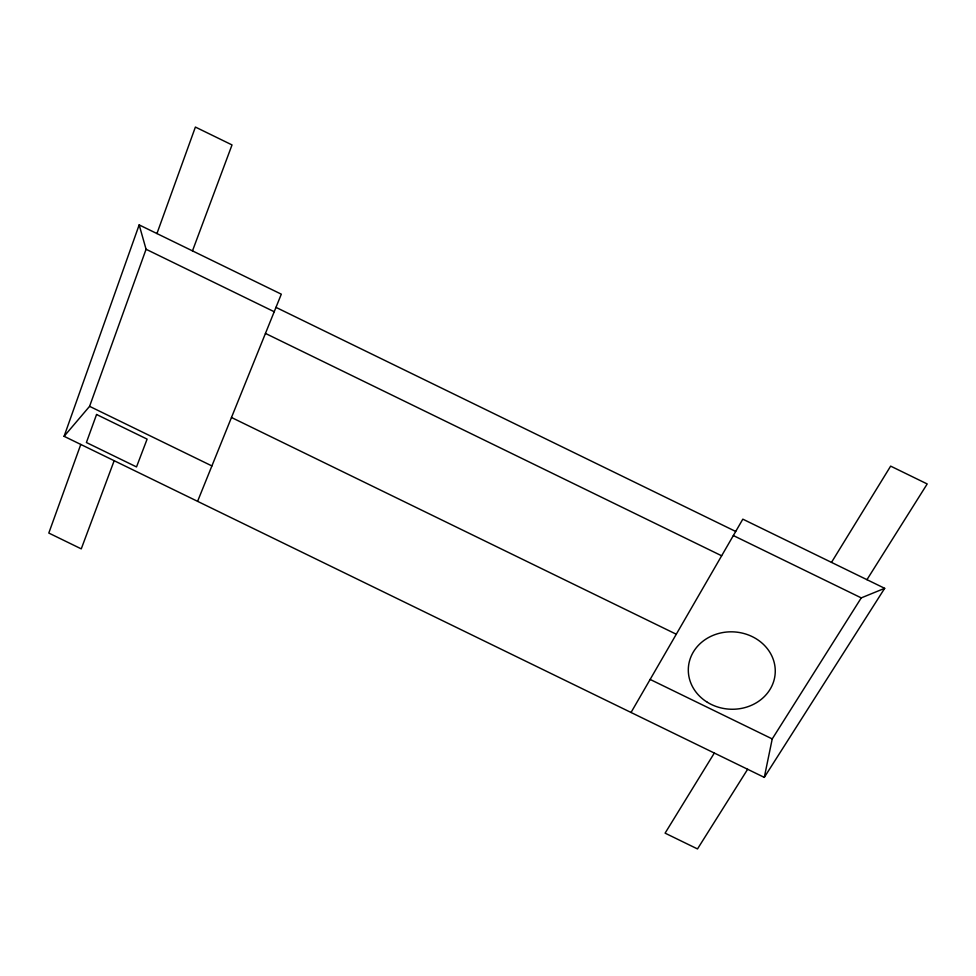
<?xml version="1.0" encoding="UTF-8"?>
<svg xmlns="http://www.w3.org/2000/svg" width="976" height="976" viewBox="0 0 976 976"><rect width="100%" height="100%" fill="white"/><g stroke="black" fill="none" stroke-linecap="round" stroke-linejoin="round"><path stroke-width="1.46" d="M197.591 501.335L281.308 294.179L139.165 224.895L64.099 436.321L764.293 777.384L772.236 738.917L861.259 597.885L884.683 588.321L742.821 519.159L631.045 712.468M64.099 436.321L89.585 406.345L146.071 249.27L139.165 224.895M80.788 444.446L48.8 533.055L81.264 548.866L114.168 460.696M156.941 233.557L195.395 127.063L232.02 144.924L192.479 250.881M714.322 753.045L665.095 833.15L697.498 848.937L747.64 769.271M831.491 562.383L890.649 466.125L927.2 483.95L866.956 579.671M764.293 777.384L884.683 588.321M275.976 307.367L735.697 531.456M146.071 249.27L274.207 311.734M733.342 535.543L861.259 597.885M265.448 333.426L721.642 555.783M231.471 417.484L676.283 634.229M89.585 406.345L211.902 465.93M650.138 679.43L772.236 738.917M96.563 414.495L86.4 442.518L136.518 466.931L147.108 439.127L96.563 414.495M707.393 702.305A43.505 38.711 3.3 0 0 775.151 673.855A43.505 38.711 3.3 0 0 712.809 635.474A43.505 38.711 3.3 0 0 707.393 702.305"/></g></svg>
